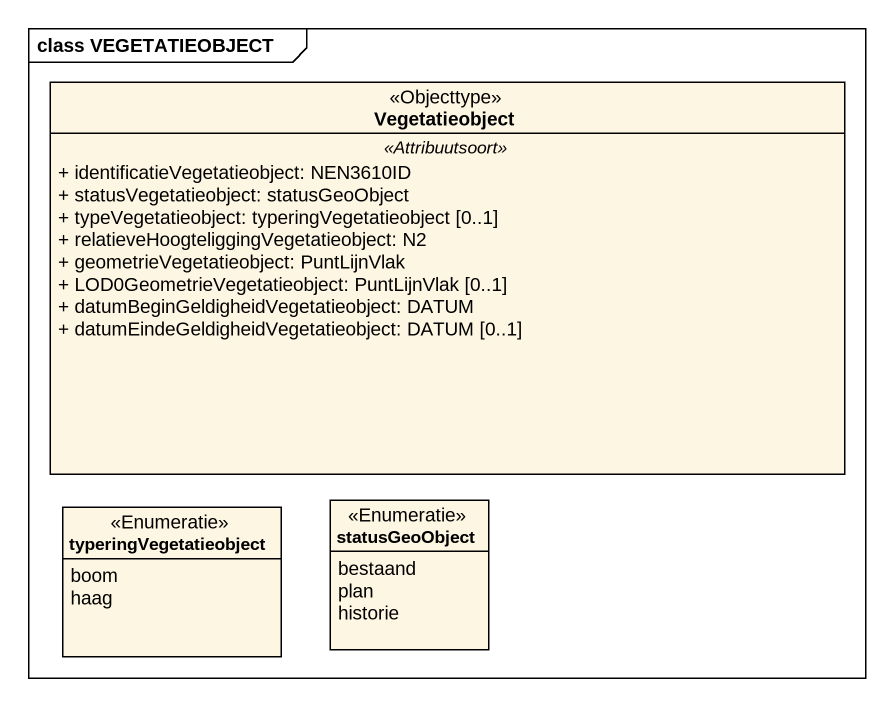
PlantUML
@startuml
mainframe class VEGETATIEOBJECT
hide circle
hide empty members
skinparam classAttributeIconSize 0
class Vegetatieobject <<Objecttype>> {
  .. <<Attribuutsoort>> ..
  + identificatieVegetatieobject: NEN3610ID
  + statusVegetatieobject: statusGeoObject
  + typeVegetatieobject: typeringVegetatieobject [0..1]
  + relatieveHoogteliggingVegetatieobject: N2
  + geometrieVegetatieobject: PuntLijnVlak
  + LOD0GeometrieVegetatieobject: PuntLijnVlak [0..1]
  + datumBeginGeldigheidVegetatieobject: DATUM
  + datumEindeGeldigheidVegetatieobject: DATUM [0..1]
}
enum typeringVegetatieobject <<Enumeratie>> {
  boom
  haag
}
enum statusGeoObject <<Enumeratie>> {
  bestaand
  plan
  historie
}
@enduml
